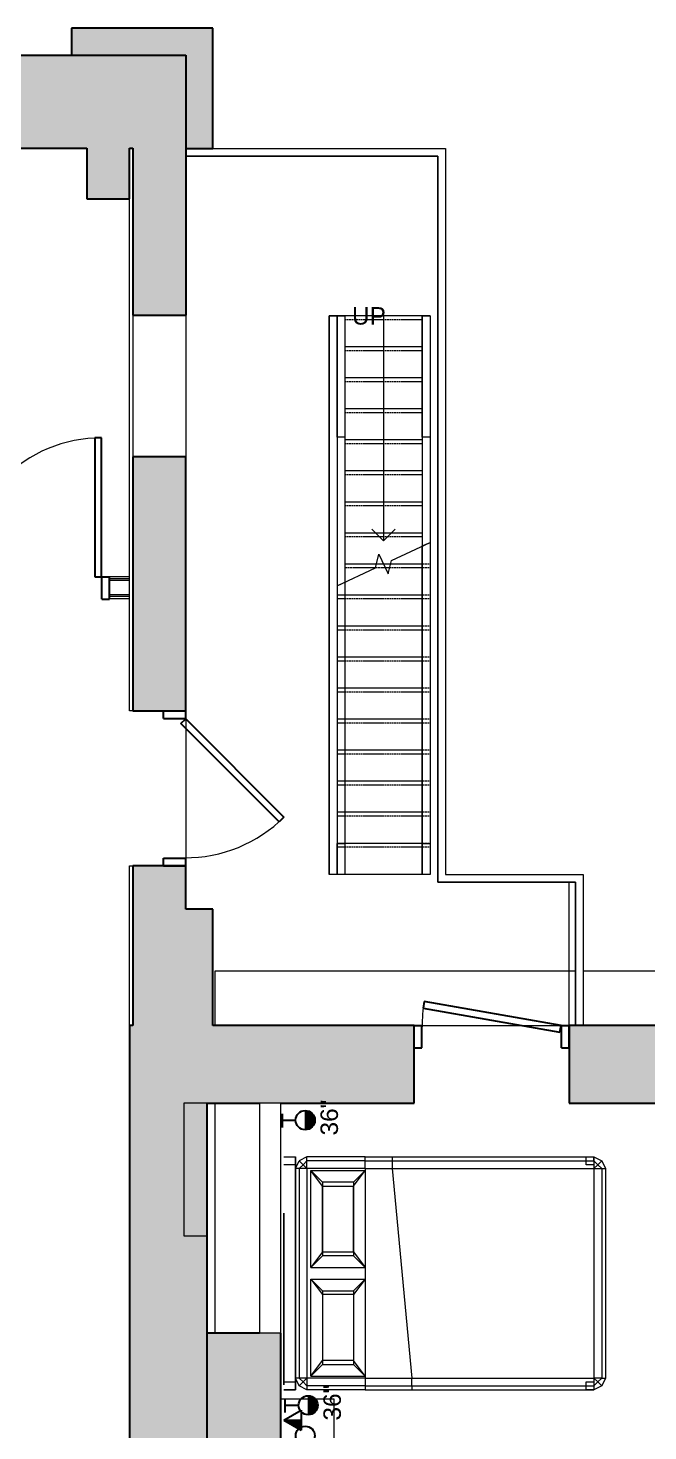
# Model space of a CAD drawing. Header units: inches. Extents: x -1176 to 1507, y -2563 to 978.
# Drawn here: x -616.2 to -456.4, y 459.2 to 820.9 of the extents above; entities that cross this region are included whole.
import ezdxf

# ---------------------------------------------------------------- set-up
doc = ezdxf.new("R2010")
doc.units = ezdxf.units.IN
doc.header["$MEASUREMENT"] = 0
doc.linetypes.add('Overhead 1_16_', pattern=[0.101562, 0.0625, -0.039062])
for name, color, linetype, lineweight in [('A-ANNO-NOTE', 131, 'Continuous', 40), ('A-DOOR', 31, 'Continuous', 18), ('A-DOOR-FRAM', 31, 'Continuous', 30), ('A-FLOR', 192, 'Continuous', 18), ('A-FLOR-HRAL', 11, 'Continuous', 18), ('A-WALL', 113, 'Continuous', 18), ('A-WALL-PATT', 111, 'Continuous', 18), ('G-IMPT', 8, 'Continuous', 9), ('I-FURN', 30, 'Continuous', 9), ('I-WALL', 2, 'Continuous', 18), ('S-STRS', 31, 'Continuous', 18), ('S-STRS-ANNO', 31, 'Continuous', 9), ('S-STRS-IDEN', 31, 'Continuous', 9), ('S-STRS-MBND', 31, 'Continuous', 18)]:
    doc.layers.add(name, color=color, linetype=linetype, lineweight=lineweight)
doc.styles.add('Swis721 Lt BT', font='swissl.ttf', dxfattribs={"height": 4.5})

# ---------------------------------------------------------------- blocks, each defined once
blk = doc.blocks.new('Single Flush - D2 3_ X 8_-8252897-2nd Floor Power _ Signal')
at = {"layer": 'A-DOOR', "color": 8, "lineweight": 30}
for p, q in [((-17.36, 16.22), (-17.67, 14.5)), ((-17.67, 14.5), (17.6, 8.28)), ((17.91, 10), (-17.36, 16.22)), ((17.6, 8.28), (17.91, 10))]:
    blk.add_line(p, q, dxfattribs=at)
at = {"layer": 'A-DOOR', "lineweight": 9}
blk.add_arc((17.91, 10), 35.81, 170, 180.5, dxfattribs=at)
at = {"layer": 'A-DOOR-FRAM', "color": 8}
for p, q in [((-20, 4.25), (-20, 10)), ((-20, 10), (-18, 10)), ((-18, 4.25), (-18, 10)), ((18, 4.25), (18, 10)), ((18, 10), (20, 10)), ((20, 4.25), (20, 10)), ((-20, 4.25), (-18, 4.25)), ((18, 4.25), (20, 4.25))]:
    blk.add_line(p, q, dxfattribs=at)
blk = doc.blocks.new('Single Flush - D2 3_ X 8_-8252903-2nd Floor Power _ Signal')
at = {"layer": 'A-DOOR', "color": 8, "lineweight": 30}
for p, q in [((-8.65, -31.34), (16.67, -6.01)), ((16.67, -6.01), (17.91, -7.25)), ((17.91, -7.25), (-7.42, -32.57)), ((-7.42, -32.57), (-8.65, -31.34))]:
    blk.add_line(p, q, dxfattribs=at)
at = {"layer": 'A-DOOR', "lineweight": 9}
blk.add_arc((17.91, -7.25), 35.81, 179.5, 225, dxfattribs=at)
at = {"layer": 'A-DOOR-FRAM', "color": 8}
for p, q in [((-20, -1.5), (-20, -7.25)), ((-20, -1.5), (-18, -1.5)), ((-18, -1.5), (-18, -7.25)), ((18, -1.5), (18, -7.25)), ((18, -1.5), (20, -1.5)), ((20, -1.5), (20, -7.25)), ((-20, -7.25), (-18, -7.25)), ((18, -7.25), (20, -7.25))]:
    blk.add_line(p, q, dxfattribs=at)
blk = doc.blocks.new('Single Flush - D1 3_ X 8_-8249534-2nd Floor Power _ Signal')
at = {"layer": 'A-DOOR', "lineweight": 30}
for p, q in [((16.15625, 38.625), (16.15625, 2.8125)), ((17.90625, 38.625), (16.15625, 38.625)), ((17.90625, 2.8125), (17.90625, 38.625)), ((16.15625, 2.8125), (17.90625, 2.8125))]:
    blk.add_line(p, q, dxfattribs=at)
at = {"layer": 'A-DOOR', "lineweight": 9}
blk.add_arc((17.90625, 2.8125), 35.8125, 90, 180.5, dxfattribs=at)
at = {"layer": 'A-DOOR-FRAM'}
for p, q in [((-20, -2.9375), (-20, 2.8125)), ((-20, 2.8125), (-18, 2.8125)), ((-18, -2.9375), (-18, 2.8125)), ((18.000004, -2.9375), (18.000004, 2.8125)), ((18.000004, 2.8125), (20.000004, 2.8125)), ((20.000004, -2.9375), (20.000004, 2.8125)), ((-20, -2.9375), (-18, -2.9375)), ((18.000004, -2.9375), (20.000004, -2.9375))]:
    blk.add_line(p, q, dxfattribs=at)
blk = doc.blocks.new('Top Rail Type - Top Rail_Internal_-7032755-2nd Floor Power _ Signal')
at = {"layer": 'A-FLOR-HRAL', "lineweight": 9}
for p, q in [((-536.57, 746.68), (-534.57, 746.68)), ((-536.57, 715.41), (-536.57, 746.68)), ((-534.57, 746.68), (-534.57, 715.41)), ((-534.57, 715.41), (-536.57, 715.41))]:
    blk.add_line(p, q, dxfattribs=at)
blk = doc.blocks.new('Top Rail Type - Top Rail_Internal_-V52-2nd Floor Power _ Signal')
at = {"layer": 'A-FLOR-HRAL', "lineweight": 9}
for p, q in [((-534.57, 746.68), (-536.57, 746.68)), ((-536.57, 746.68), (-536.57, 677.09)), ((-534.57, 746.68), (-534.57, 678.02)), ((-536.57, 677.09), (-534.57, 678.02))]:
    blk.add_line(p, q, dxfattribs=at)
at = {"layer": 'A-FLOR-HRAL', "linetype": 'Overhead 1_16_', "lineweight": 9}
for p, q in [((-536.57, 677.09), (-536.57, 610.68)), ((-534.57, 678.02), (-534.57, 610.68)), ((-536.57, 610.68), (-536.57, 602.68)), ((-534.57, 610.68), (-534.57, 602.68)), ((-534.57, 602.68), (-536.57, 602.68))]:
    blk.add_line(p, q, dxfattribs=at)
blk = doc.blocks.new('Top Rail Type - Top Rail_Internal_-7032767-2nd Floor Power _ Signal')
at = {"layer": 'A-FLOR-HRAL', "lineweight": 9}
for p, q in [((-514.57, 746.68), (-512.57, 746.68)), ((-514.57, 715.41), (-514.57, 746.68)), ((-512.57, 746.68), (-512.57, 715.41)), ((-512.57, 715.41), (-514.57, 715.41))]:
    blk.add_line(p, q, dxfattribs=at)
blk = doc.blocks.new('Top Rail Type - Top Rail_Internal_-V53-2nd Floor Power _ Signal')
at = {"layer": 'A-FLOR-HRAL', "lineweight": 9}
for p, q in [((-512.57, 746.68), (-514.57, 746.68)), ((-514.57, 746.68), (-514.57, 687.35)), ((-512.57, 746.68), (-512.57, 688.28)), ((-514.57, 687.35), (-512.57, 688.28))]:
    blk.add_line(p, q, dxfattribs=at)
at = {"layer": 'A-FLOR-HRAL', "linetype": 'Overhead 1_16_', "lineweight": 9}
for p, q in [((-514.57, 687.35), (-514.57, 610.68)), ((-512.57, 688.28), (-512.57, 610.68)), ((-514.57, 610.68), (-514.57, 602.68)), ((-512.57, 610.68), (-512.57, 602.68)), ((-512.57, 602.68), (-514.57, 602.68))]:
    blk.add_line(p, q, dxfattribs=at)
blk = doc.blocks.new('Top Rail Type - Top Rail_Internal_-7032804-2nd Floor Power _ Signal')
at = {"layer": 'A-FLOR-HRAL', "lineweight": 9}
for p, q in [((-534.57, 678.02), (-534.57, 610.68)), ((-536.57, 610.68), (-534.57, 610.68)), ((-536.57, 602.68), (-536.57, 610.68)), ((-534.57, 610.68), (-534.57, 602.68)), ((-534.57, 602.68), (-536.57, 602.68))]:
    blk.add_line(p, q, dxfattribs=at)
blk = doc.blocks.new('Top Rail Type - Top Rail_Internal_-V54-2nd Floor Power _ Signal')
at = {"layer": 'A-FLOR-HRAL', "lineweight": 9}
for p, q in [((-534.57, 678.02), (-534.57, 610.68)), ((-536.57, 610.68), (-536.57, 602.68)), ((-534.57, 610.68), (-534.57, 602.68)), ((-534.57, 602.68), (-536.57, 602.68))]:
    blk.add_line(p, q, dxfattribs=at)
blk = doc.blocks.new('Top Rail Type - Top Rail_Internal_-7032816-2nd Floor Power _ Signal')
at = {"layer": 'A-FLOR-HRAL', "lineweight": 9}
for p, q in [((-514.57, 610.68), (-514.57, 687.35)), ((-512.57, 649.96), (-512.57, 610.68)), ((-514.57, 610.68), (-512.57, 610.68)), ((-514.57, 602.68), (-514.57, 610.68)), ((-512.57, 610.68), (-512.57, 602.68)), ((-512.57, 602.68), (-514.57, 602.68))]:
    blk.add_line(p, q, dxfattribs=at)
blk = doc.blocks.new('Top Rail Type - Top Rail_Internal_-V55-2nd Floor Power _ Signal')
at = {"layer": 'A-FLOR-HRAL', "lineweight": 9}
for p, q in [((-514.57, 687.35), (-514.57, 610.68)), ((-512.57, 649.96), (-512.57, 610.68)), ((-514.57, 610.68), (-514.57, 602.68)), ((-512.57, 610.68), (-512.57, 602.68)), ((-512.57, 602.68), (-514.57, 602.68))]:
    blk.add_line(p, q, dxfattribs=at)
blk = doc.blocks.new('Top Rail Type - Top Rail_Internal_-7087700-2nd Floor Power _ Signal')
at = {"layer": 'A-FLOR-HRAL', "lineweight": 9}
for p, q in [((-568.57, 789.81), (-508.57, 789.81)), ((-508.57, 789.81), (-508.57, 602.68)), ((-510.57, 787.81), (-575.57, 787.81)), ((-510.57, 600.68), (-510.57, 787.81)), ((-475.09, 600.68), (-510.57, 600.68)), ((-508.57, 602.68), (-473.09, 602.68)), ((-475.09, 563.68), (-475.09, 600.68)), ((-473.09, 602.68), (-473.09, 563.68))]:
    blk.add_line(p, q, dxfattribs=at)
blk = doc.blocks.new('Top Rail Type - Top Rail_Internal_-V71-2nd Floor Power _ Signal')
at = {"layer": 'A-FLOR-HRAL', "lineweight": 9}
for p, q in [((-568.57, 789.81), (-508.57, 789.81)), ((-508.57, 789.81), (-508.57, 602.68)), ((-575.57, 787.81), (-510.57, 787.81)), ((-510.57, 787.81), (-510.57, 600.68)), ((-510.57, 600.68), (-475.09, 600.68)), ((-508.57, 602.68), (-473.09, 602.68)), ((-475.09, 600.68), (-475.09, 563.68)), ((-473.09, 602.68), (-473.09, 563.68))]:
    blk.add_line(p, q, dxfattribs=at)
blk = doc.blocks.new('Top Rail Type - Top Rail_Internal_-7087721-2nd Floor Power _ Signal')
at = {"layer": 'A-FLOR-HRAL', "lineweight": 9}
for p, q in [((-538.57, 746.68), (-536.57, 746.68)), ((-538.57, 602.68), (-538.57, 746.68)), ((-536.57, 677.09), (-536.57, 602.68)), ((-536.57, 602.68), (-538.57, 602.68))]:
    blk.add_line(p, q, dxfattribs=at)
blk = doc.blocks.new('Top Rail Type - Top Rail_Internal_-V72-2nd Floor Power _ Signal')
at = {"layer": 'A-FLOR-HRAL', "lineweight": 9}
for p, q in [((-536.57, 746.68), (-538.57, 746.68)), ((-538.57, 746.68), (-538.57, 602.68)), ((-536.57, 677.09), (-536.57, 602.68)), ((-536.57, 602.68), (-538.57, 602.68))]:
    blk.add_line(p, q, dxfattribs=at)
blk = doc.blocks.new('Bed_762 - 12ZBED04_dwg-6546853-2nd Floor Power _ Signal')
at = {"layer": 'G-IMPT'}
for p, q in [((0, 60), (3, 60)), ((0, 60), (3, 60)), ((0, 60), (3, 60)), ((0, 60), (3, 60)), ((3, 58), (0, 58)), ((3, 58), (0, 58)), ((3, 60), (3, 0)), ((3, 60), (3, 58)), ((3, 60), (3, 58)), ((3, 57), (3, 60)), ((3, 60), (3, 0)), ((3, 57), (4, 59)), ((3, 57), (4, 59)), ((6, 60), (4, 59)), ((6, 60), (4, 59)), ((5, 58), (4, 59)), ((4, 57), (5, 58)), ((6, 59), (5, 58)), ((6, 57), (5, 58)), ((21, 60), (6, 60)), ((21, 60), (6, 60)), ((6, 59), (6, 60)), ((6, 57), (6, 59)), ((21, 59), (6, 59)), ((21, 60), (28, 60)), ((21, 60), (28, 60)), ((21, 59), (21, 60)), ((21, 57), (21, 59)), ((21, 59), (28, 59)), ((28, 60), (80, 60)), ((28, 60), (80, 60)), ((28, 60), (28, 59)), ((28, 59), (28, 57)), ((28, 59), (80, 59)), ((78, 58), (78, 60)), ((78, 58), (78, 60)), ((78, 60), (80, 60)), ((78, 60), (80, 60)), ((80, 58), (78, 58)), ((80, 58), (78, 58)), ((80, 60), (82, 59)), ((80, 60), (82, 59)), ((80, 59), (80, 60)), ((80, 60), (80, 58)), ((80, 60), (80, 58)), ((80, 59), (80, 57)), ((80, 59), (81, 58)), ((80, 57), (81, 58)), ((81, 58), (82, 59)), ((81, 58), (82, 57)), ((82, 59), (83, 57)), ((82, 59), (83, 57)), ((3, 57), (3, 3)), ((3, 57), (3, 3)), ((4, 57), (3, 57)), ((3, 3), (3, 57)), ((6, 57), (4, 57)), ((4, 57), (4, 3)), ((21, 57), (6, 57)), ((6, 57), (6, 3)), ((7, 31.5), (7, 56.5)), ((7, 56.5), (21, 56.5)), ((7, 56.5), (10, 53.5)), ((10, 52.5), (7, 56.5)), ((21, 56.5), (18, 53.5)), ((18, 52.5), (21, 56.5)), ((21, 57), (21, 56.5)), ((21, 57), (28, 57)), ((21, 56.5), (21, 31.5)), ((21, 56.5), (21, 31.5)), ((28, 57), (33, 3)), ((28, 57), (80, 57)), ((80, 57), (82, 57)), ((80, 57), (80, 3)), ((82, 57), (83, 57)), ((82, 57), (82, 3)), ((83, 57), (83, 3)), ((83, 57), (83, 3)), ((10, 53.5), (10, 52.5)), ((18, 53.5), (10, 53.5)), ((10, 52.5), (10, 35.5)), ((10, 35.5), (10, 52.5)), ((10, 52.5), (18, 52.5)), ((18, 53.5), (18, 52.5)), ((18, 52.5), (18, 35.5)), ((18, 35.5), (18, 52.5)), ((0, 45.5), (0, 1.27)), ((0, 1.27), (0, 45.5)), ((10, 35.5), (7, 31.5)), ((7, 31.5), (10, 34.5)), ((10, 35.5), (10, 34.5)), ((10, 35.5), (18, 35.5)), ((18, 34.5), (10, 34.5)), ((18, 35.5), (18, 34.5)), ((18, 35.5), (21, 31.5)), ((21, 31.5), (18, 34.5)), ((7, 31.5), (21, 31.5)), ((21, 31.5), (21, 28.5)), ((7, 3.5), (7, 28.5)), ((7, 28.5), (21, 28.5)), ((10, 25.5), (7, 28.5)), ((7, 28.5), (10, 24.5)), ((10, 25.5), (18, 25.5)), ((10, 25.5), (10, 24.5)), ((18, 25.5), (21, 28.5)), ((21, 28.5), (18, 24.5)), ((18, 25.5), (18, 24.5)), ((21, 28.5), (21, 3.5)), ((21, 28.5), (21, 3.5)), ((10, 24.5), (10, 7.5)), ((18, 24.5), (10, 24.5)), ((10, 24.5), (10, 7.5)), ((18, 24.5), (18, 7.5)), ((18, 24.5), (18, 7.5)), ((7, 3.5), (10, 7.5)), ((10, 7.5), (10, 6.5)), ((18, 7.5), (10, 7.5)), ((18, 7.5), (18, 6.5)), ((21, 3.5), (18, 7.5)), ((10, 6.5), (7, 3.5)), ((10, 6.5), (18, 6.5)), ((21, 3.5), (18, 6.5)), ((0, 2), (3, 2)), ((0, 2), (3, 2)), ((3, 0), (0, 0)), ((4, 1), (3, 3)), ((4, 1), (3, 3)), ((4, 3), (3, 3)), ((3, 0), (3, 3)), ((3, 2), (3, 0)), ((3, 2), (3, 0)), ((6, 3), (4, 3)), ((5, 2), (4, 3)), ((5, 2), (4, 1)), ((6, 0), (4, 1)), ((6, 0), (4, 1)), ((6, 3), (5, 2)), ((6, 1), (5, 2)), ((21, 3), (6, 3)), ((6, 3), (6, 1)), ((21, 1), (6, 1)), ((6, 1), (6, 0)), ((21, 0), (6, 0)), ((7, 3.5), (21, 3.5)), ((21, 3.5), (21, 3)), ((21, 3), (21, 1)), ((21, 3), (33, 3)), ((21, 1), (21, 0)), ((21, 1), (33, 1)), ((21, 0), (33, 0)), ((33, 1), (33, 3)), ((33, 3), (80, 3)), ((33, 1), (33, 0)), ((33, 1), (80, 1)), ((33, 0), (80, 0)), ((78, 0), (78, 2)), ((78, 0), (78, 2)), ((78, 2), (80, 2)), ((78, 2), (80, 2)), ((82, 3), (80, 3)), ((80, 3), (81, 2)), ((80, 3), (80, 1)), ((81, 2), (80, 1)), ((80, 2), (80, 0)), ((80, 2), (80, 0)), ((82, 1), (80, 0)), ((82, 1), (80, 0)), ((80, 1), (80, 0)), ((82, 3), (81, 2)), ((81, 2), (82, 1)), ((83, 3), (82, 1)), ((83, 3), (82, 1)), ((82, 3), (83, 3)), ((0, 0), (3, 0)), ((3, 0), (0, 0)), ((3, 0), (0, 0)), ((21, 0), (6, 0)), ((21, 0), (33, 0)), ((33, 0), (80, 0)), ((80, 0), (78, 0)), ((80, 0), (78, 0))]:
    blk.add_line(p, q, dxfattribs=at)
blk = doc.blocks.new('Bed_762 - Bed_762-6546859-2nd Floor Power _ Signal')
blk.add_blockref('Bed_762 - 12ZBED04_dwg-6546853-2nd Floor Power _ Signal', (0, 0))
blk = doc.blocks.new('Bed_Side_Table_5122 - T-4-V130-2nd Floor Power _ Signal')
at = {"layer": 'I-FURN'}
for p, q in [((12, 3.99), (-9.67, 3.99)), ((12, -9.79), (12, 3.99)), ((-9.67, -9.79), (-1.38, -9.79)), ((-1.38, -9.79), (-1.38, -10)), ((-1.38, -9.79), (1.38, -9.79)), ((-1.38, -10), (1.38, -10)), ((1.38, -10), (1.38, -9.79)), ((1.38, -9.79), (12, -9.79))]:
    blk.add_line(p, q, dxfattribs=at)

msp = doc.modelspace()

# ---------------------------------------------------------------- hatches: boundary and pattern name
at = {"layer": 'A-ANNO-NOTE', "lineweight": 9}
for points in [[(-544.68, 537.14), (-544.68, 541.64), (-544.76, 541.64)], [(-544.68, 537.14), (-544.76, 541.64), (-544.76, 537.14)], [(-543.9, 541.51), (-544.29, 541.61), (-544.68, 541.64)], [(-543.1, 537.78), (-543.9, 541.51), (-544.68, 541.64)], [(-544.68, 537.14), (-543.1, 537.78), (-544.68, 541.64)], [(-543.1, 537.78), (-542.42, 539.43), (-543.9, 541.51)], [(-542.89, 540.76), (-543.68, 541.41), (-543.9, 541.51)], [(-542.42, 539.43), (-542.89, 540.76), (-543.9, 541.51)], [(-542.99, 540.89), (-543.54, 541.34), (-543.68, 541.41)], [(-542.89, 540.76), (-542.99, 540.89), (-543.68, 541.41)], [(-543.04, 540.94), (-543.41, 541.25), (-543.54, 541.34)], [(-542.99, 540.89), (-543.04, 540.94), (-543.54, 541.34)], [(-543.04, 540.94), (-543.22, 541.11), (-543.41, 541.25)], [(-543.1, 537.78), (-542.42, 539.35), (-542.42, 539.43)], [(-543.1, 537.78), (-542.57, 538.57), (-542.42, 539.35)], [(-542.42, 539.43), (-542.67, 540.43), (-542.89, 540.76)], [(-542.42, 539.43), (-542.57, 540.21), (-542.67, 540.43)], [(-542.46, 539.83), (-542.48, 539.91), (-542.57, 540.21)], [(-542.45, 539.75), (-542.46, 539.83), (-542.57, 540.21)], [(-542.42, 539.43), (-542.45, 539.75), (-542.57, 540.21)], [(-542.57, 538.57), (-542.45, 539.03), (-542.42, 539.35)], [(-544.68, 537.14), (-543.47, 537.49), (-543.1, 537.78)], [(-544.68, 537.14), (-544.05, 537.23), (-543.47, 537.49)], [(-544.68, 537.14), (-544.29, 537.17), (-544.05, 537.23)], [(-544.05, 537.23), (-543.9, 537.28), (-543.47, 537.49)], [(-543.9, 537.28), (-543.68, 537.37), (-543.47, 537.49)], [(-543.47, 537.49), (-543.34, 537.58), (-543.1, 537.78)], [(-543.1, 537.78), (-542.67, 538.36), (-542.57, 538.57)], [(-543.1, 537.78), (-542.89, 538.02), (-542.71, 538.29)], [(-543.93, 463.64), (-543.93, 468.14), (-544.01, 468.14)], [(-543.93, 463.64), (-544.01, 468.14), (-544.01, 463.64)], [(-543.15, 468.01), (-543.54, 468.11), (-543.93, 468.14)], [(-541.8, 465.15), (-543.15, 468.01), (-543.93, 468.14)], [(-543.54, 463.67), (-541.8, 465.15), (-543.93, 468.14)], [(-543.93, 463.64), (-543.54, 463.67), (-543.93, 468.14)], [(-541.8, 465.15), (-541.67, 465.93), (-543.15, 468.01)], [(-542.53, 467.66), (-542.79, 467.84), (-543.15, 468.01)], [(-541.67, 465.93), (-542.53, 467.66), (-543.15, 468.01)], [(-541.82, 466.71), (-542.29, 467.44), (-542.53, 467.66)], [(-541.67, 465.93), (-541.82, 466.71), (-542.53, 467.66)], [(-541.82, 466.71), (-542.09, 467.2), (-542.29, 467.44)], [(-541.82, 466.71), (-541.85, 466.78), (-542.09, 467.2)], [(-541.7, 466.25), (-541.71, 466.33), (-541.82, 466.71)], [(-541.67, 465.93), (-541.7, 466.25), (-541.82, 466.71)], [(-543.54, 463.67), (-542.41, 464.23), (-541.8, 465.15)], [(-543.54, 463.67), (-542.86, 463.91), (-542.41, 464.23)], [(-543.54, 463.67), (-543.23, 463.75), (-542.86, 463.91)], [(-542.41, 464.23), (-542, 464.72), (-541.8, 465.15)], [(-542.41, 464.23), (-542.19, 464.46), (-542, 464.72)], [(-542, 464.72), (-541.89, 464.93), (-541.8, 465.15)], [(-541.8, 465.15), (-541.7, 465.53), (-541.67, 465.85)], [(-545.85, 459.39), (-545.85, 461.97), (-550.32, 461.97)]]:
    msp.add_hatch(color=256, dxfattribs=at).paths.add_polyline_path(points, flags=0)
at = {"layer": 'A-WALL-PATT', "lineweight": 9}
for points in [[(-568.57, 813.87), (-568.57, 820.87), (-605.07, 820.87), (-605.07, 813.87), (-575.57, 813.87)], [(-575.57, 789.81), (-568.57, 789.81), (-568.57, 813.87), (-575.57, 813.87)], [(-601.07, 776.87), (-590.07, 776.87), (-590.07, 789.87), (-601.07, 789.87), (-601.07, 787.72)], [(-575.57, 563.68), (-568.57, 563.68), (-568.57, 593.68), (-575.57, 593.68)], [(-551.07, 385.19), (-551.07, 484.37), (-570.07, 484.37), (-570.07, 385.19), (-556.57, 385.19)]]:
    msp.add_hatch(color=7, dxfattribs=at).paths.add_polyline_path(points, flags=0)
h = msp.add_hatch(color=7, dxfattribs=at)
h.paths.add_polyline_path([(-578.54, 789.87), (-575.57, 789.87), (-575.57, 813.87), (-669.82, 813.87), (-669.82, 789.87), (-589.2, 789.87)], flags=0)
h.paths.add_polyline_path([(-707.32, 789.87), (-707.32, 813.87), (-732.06, 813.87), (-732.06, 789.87)], flags=0)
h = msp.add_hatch(color=7, dxfattribs=at)
h.paths.add_polyline_path([(-575.57, 563.68), (-575.57, 604.87), (-589.2, 604.87), (-589.2, 563.68), (-578.54, 563.68)], flags=0)
h.paths.add_polyline_path([(-578.54, 644.87), (-575.57, 644.87), (-575.57, 710.37), (-589.2, 710.37), (-589.2, 644.87)], flags=0)
h.paths.add_polyline_path([(-589.2, 746.87), (-575.57, 746.87), (-575.57, 789.87), (-589.2, 789.87), (-589.2, 787.72)], flags=0)
h = msp.add_hatch(color=7, dxfattribs=at)
h.paths.add_polyline_path([(-105.01, 543.68), (-97.77, 543.68), (-97.77, 563.68), (-152.07, 563.68), (-152.07, 543.68)], flags=0)
h.paths.add_polyline_path([(-196.3, 543.68), (-196.3, 563.68), (-264.81, 563.68), (-264.81, 543.68), (-208.51, 543.68)], flags=0)
h.paths.add_polyline_path([(-53.53, 543.68), (1.72, 543.68), (1.72, 563.68), (-53.53, 563.68)], flags=0)
h.paths.add_polyline_path([(-556.57, 543.68), (-516.71, 543.68), (-516.71, 563.68), (-590.07, 563.68), (-590.07, 543.68), (-570.04, 543.68)], flags=0)
h.paths.add_polyline_path([(-476.71, 543.68), (-421.79, 543.68), (-421.79, 563.68), (-476.71, 563.68)], flags=0)
h.paths.add_polyline_path([(-356.82, 543.68), (-309.04, 543.68), (-309.04, 563.68), (-377.56, 563.68), (-377.56, 543.68)], flags=0)
h = msp.add_hatch(color=7, dxfattribs=at)
h.paths.add_polyline_path([(-578.54, 190.25), (-570.07, 190.25), (-570.07, 304.93), (-590.07, 304.93), (-590.07, 190.25)], flags=0)
h.paths.add_polyline_path([(-570.07, 345.08), (-570.07, 543.68), (-590.07, 543.68), (-590.07, 345.08), (-578.54, 345.08)], flags=0)

# ---------------------------------------------------------------- linework, layer by layer
at = {"layer": 'A-ANNO-NOTE', "lineweight": 30}
for p, q in [((-550.74, 540.94), (-550.74, 537.44)), ((-550.74, 539.31), (-547.24, 539.31)), ((-549.99, 467.44), (-549.99, 463.94)), ((-550.32, 461.97), (-545.85, 464.55)), ((-549.99, 465.81), (-546.49, 465.81)), ((-545.85, 464.55), (-545.85, 459.39)), ((-550.32, 461.97), (-545.85, 459.39))]:
    msp.add_line(p, q, dxfattribs=at)
at = {"layer": 'A-ANNO-NOTE', "lineweight": 9}
for p, q in [((-544.76, 541.64), (-544.76, 537.14)), ((-544.01, 468.14), (-544.01, 463.64)), ((-550.32, 461.97), (-545.85, 459.39)), ((-545.85, 461.97), (-550.32, 461.97)), ((-545.85, 459.39), (-545.85, 461.97))]:
    msp.add_line(p, q, dxfattribs=at)
at = {"layer": 'A-ANNO-NOTE', "lineweight": 30}
for centre, radius in [((-544.76, 539.3), 2.48), ((-544.01, 465.8), 2.47), ((-544.76, 457.95), 2.47)]:
    msp.add_circle(centre, radius, dxfattribs=at)
at = {"layer": 'A-ANNO-NOTE', "lineweight": 9}
for centre in [(-544.67, 539.39), (-543.92, 465.89)]:
    msp.add_arc(centre, 2.25, 267.6427, 92.3573, dxfattribs=at)
at = {"layer": 'A-FLOR'}
for p, q in [((-590.07, 679.41), (-590.07, 776.87)), ((-512.57, 688.28), (-512.57, 649.96)), ((-590.07, 644.87), (-590.07, 673.79)), ((-589.2, 644.87), (-590.07, 644.87)), ((-575.57, 644.87), (-575.57, 604.87)), ((-590.07, 563.68), (-590.07, 604.87)), ((-590.07, 604.87), (-589.2, 604.87)), ((-514.57, 602.68), (-534.57, 602.68)), ((-476.71, 563.68), (-476.71, 600.68)), ((-475.09, 577.68), (-568.07, 577.68)), ((-568.07, 577.68), (-568.07, 563.68)), ((-5.28, 577.68), (-473.09, 577.68)), ((-516.71, 563.68), (-476.71, 563.68)), ((-568.07, 543.68), (-568.07, 484.37))]:
    msp.add_line(p, q, dxfattribs=at)
at = {"layer": 'A-WALL', "color": 8, "lineweight": 30}
for p, q in [((-568.57, 820.87), (-605.07, 820.87)), ((-605.07, 820.87), (-605.07, 813.87)), ((-568.57, 789.81), (-568.57, 820.87)), ((-669.82, 813.87), (-575.57, 813.87)), ((-575.57, 813.87), (-575.57, 746.87)), ((-669.82, 789.87), (-601.07, 789.87)), ((-601.07, 789.87), (-601.07, 776.87)), ((-590.07, 789.87), (-589.2, 789.87)), ((-590.07, 776.87), (-590.07, 789.87)), ((-589.2, 789.87), (-589.2, 746.87)), ((-575.57, 789.81), (-568.57, 789.81)), ((-601.07, 776.87), (-590.07, 776.87)), ((-589.2, 746.87), (-575.57, 746.87)), ((-575.57, 710.37), (-589.2, 710.37)), ((-589.2, 710.37), (-589.2, 644.87)), ((-575.57, 644.87), (-575.57, 710.37)), ((-589.2, 644.87), (-575.57, 644.87)), ((-575.57, 604.87), (-589.2, 604.87)), ((-589.2, 604.87), (-589.2, 563.68)), ((-575.57, 593.68), (-575.57, 604.87)), ((-568.57, 593.68), (-575.57, 593.68)), ((-568.57, 563.68), (-568.57, 593.68)), ((-589.2, 563.68), (-590.07, 563.68)), ((-590.07, 563.68), (-590.07, 345.08)), ((-516.71, 563.68), (-568.57, 563.68)), ((-516.71, 543.68), (-516.71, 563.68)), ((-421.79, 563.68), (-476.71, 563.68)), ((-476.71, 563.68), (-476.71, 543.68)), ((-570.07, 352.62), (-570.07, 543.68)), ((-570.04, 543.68), (-556.57, 543.68)), ((-551.07, 543.68), (-516.71, 543.68)), ((-476.71, 543.68), (-421.79, 543.68)), ((-556.57, 484.37), (-570.07, 484.37)), ((-551.07, 445.71), (-551.07, 484.37))]:
    msp.add_line(p, q, dxfattribs=at)
at = {"layer": 'A-WALL', "lineweight": 9}
for p, q in [((-589.2, 746.87), (-589.2, 710.37)), ((-575.57, 746.87), (-575.57, 710.37))]:
    msp.add_line(p, q, dxfattribs=at)
at = {"layer": 'A-WALL'}
for p, q in [((-590.07, 678.91), (-595.22, 678.91)), ((-590.07, 678.41), (-595.22, 678.41)), ((-590.07, 674.79), (-595.22, 674.79)), ((-590.07, 674.29), (-595.22, 674.29)), ((-576.04, 543.68), (-576.04, 509.5)), ((-570.04, 543.68), (-570.07, 543.68)), ((-570.04, 509.5), (-570.04, 543.68)), ((-551.07, 543.68), (-556.57, 543.68)), ((-576.04, 509.5), (-570.04, 509.5))]:
    msp.add_line(p, q, dxfattribs=at)
at = {"layer": 'A-WALL', "color": 55}
for p, q in [((-570.07, 543.68), (-576.04, 543.68)), ((-551.07, 484.37), (-556.57, 484.37))]:
    msp.add_line(p, q, dxfattribs=at)
at = {"layer": 'I-WALL'}
for p, q in [((-590.07, 679.41), (-595.22, 679.41)), ((-595.22, 679.41), (-595.22, 673.79)), ((-590.07, 673.79), (-590.07, 679.41)), ((-595.22, 673.79), (-590.07, 673.79)), ((-556.57, 543.68), (-556.57, 484.37)), ((-551.07, 484.37), (-551.07, 543.68))]:
    msp.add_line(p, q, dxfattribs=at)
at = {"layer": 'S-STRS', "lineweight": 9}
for p, q in [((-514.57, 746.68), (-534.57, 746.68)), ((-514.57, 738.68), (-534.57, 738.68)), ((-514.57, 730.68), (-534.57, 730.68)), ((-514.57, 722.68), (-534.57, 722.68)), ((-514.57, 714.68), (-534.57, 714.68)), ((-514.57, 706.68), (-534.57, 706.68)), ((-514.57, 698.68), (-534.57, 698.68)), ((-514.57, 690.68), (-534.57, 690.68)), ((-526.38, 682.68), (-534.57, 682.68)), ((-524.57, 682.68), (-526.38, 682.68)), ((-522.76, 682.68), (-524.57, 682.68)), ((-514.57, 682.68), (-522.76, 682.68)), ((-514.57, 674.68), (-534.57, 674.68)), ((-514.57, 666.68), (-534.57, 666.68)), ((-514.57, 658.68), (-534.57, 658.68)), ((-514.57, 650.68), (-534.57, 650.68)), ((-514.57, 642.68), (-534.57, 642.68)), ((-514.57, 634.68), (-534.57, 634.68)), ((-514.57, 626.68), (-534.57, 626.68)), ((-514.57, 618.68), (-534.57, 618.68)), ((-514.57, 610.68), (-534.57, 610.68)), ((-514.57, 602.68), (-534.57, 602.68))]:
    msp.add_line(p, q, dxfattribs=at)
at = {"layer": 'S-STRS', "linetype": 'Overhead 1_16_', "lineweight": 9}
for p, q in [((-514.57, 745.68), (-534.57, 745.68)), ((-514.57, 737.68), (-534.57, 737.68)), ((-514.57, 729.68), (-534.57, 729.68)), ((-514.57, 721.68), (-534.57, 721.68)), ((-514.57, 713.68), (-534.57, 713.68)), ((-514.57, 705.68), (-534.57, 705.68)), ((-514.57, 697.68), (-534.57, 697.68)), ((-514.57, 689.68), (-534.57, 689.68)), ((-526.72, 681.68), (-534.57, 681.68)), ((-524.1, 681.68), (-526.72, 681.68)), ((-523.01, 681.68), (-524.1, 681.68)), ((-514.57, 681.68), (-523.01, 681.68)), ((-514.57, 673.68), (-534.57, 673.68)), ((-514.57, 665.68), (-534.57, 665.68)), ((-514.57, 657.68), (-534.57, 657.68)), ((-514.57, 649.68), (-534.57, 649.68)), ((-514.57, 641.68), (-534.57, 641.68)), ((-514.57, 633.68), (-534.57, 633.68)), ((-514.57, 625.68), (-534.57, 625.68)), ((-514.57, 617.68), (-534.57, 617.68)), ((-514.57, 609.68), (-534.57, 609.68))]:
    msp.add_line(p, q, dxfattribs=at)
at = {"layer": 'S-STRS-ANNO'}
for p, q in [((-524.57, 746.68), (-524.57, 738.68)), ((-524.57, 738.68), (-524.57, 730.68)), ((-524.57, 730.68), (-524.57, 722.68)), ((-524.57, 722.68), (-524.57, 714.68)), ((-524.57, 714.68), (-524.57, 706.68)), ((-524.57, 706.68), (-524.57, 698.68)), ((-524.57, 698.68), (-524.57, 690.68)), ((-524.57, 688.68), (-527.57, 691.68)), ((-524.57, 688.68), (-521.57, 691.68)), ((-524.57, 690.68), (-524.57, 688.68))]:
    msp.add_line(p, q, dxfattribs=at)
at = {"layer": 'S-STRS-MBND', "lineweight": 9}
for p, q in [((-522.53, 683.63), (-512.57, 688.28)), ((-526.61, 681.73), (-525.76, 685.23)), ((-525.76, 685.23), (-523.38, 680.13)), ((-523.38, 680.13), (-522.53, 683.63)), ((-536.57, 677.09), (-526.61, 681.73))]:
    msp.add_line(p, q, dxfattribs=at)
at = {"layer": 'S-STRS-MBND', "linetype": 'Overhead 1_16_', "lineweight": 9}
for p, q in [((-512.57, 688.28), (-512.57, 602.68)), ((-524.1, 681.68), (-526.72, 681.68)), ((-524.57, 682.68), (-526.38, 682.68)), ((-512.57, 681.68), (-523.01, 681.68)), ((-512.57, 682.68), (-522.76, 682.68)), ((-536.57, 677.09), (-536.57, 602.68)), ((-512.57, 674.68), (-536.57, 674.68)), ((-512.57, 673.68), (-536.57, 673.68)), ((-512.57, 666.68), (-536.57, 666.68)), ((-512.57, 665.68), (-536.57, 665.68)), ((-512.57, 658.68), (-536.57, 658.68)), ((-512.57, 657.68), (-536.57, 657.68)), ((-512.57, 650.68), (-536.57, 650.68)), ((-512.57, 649.68), (-536.57, 649.68)), ((-512.57, 642.68), (-536.57, 642.68)), ((-512.57, 641.68), (-536.57, 641.68)), ((-512.57, 634.68), (-536.57, 634.68)), ((-512.57, 633.68), (-536.57, 633.68)), ((-512.57, 626.68), (-536.57, 626.68)), ((-512.57, 625.68), (-536.57, 625.68)), ((-512.57, 618.68), (-536.57, 618.68)), ((-512.57, 617.68), (-536.57, 617.68)), ((-512.57, 610.68), (-536.57, 610.68)), ((-512.57, 609.68), (-536.57, 609.68)), ((-512.57, 602.68), (-536.57, 602.68))]:
    msp.add_line(p, q, dxfattribs=at)

# ---------------------------------------------------------------- block references
at = {"layer": 'A-DOOR'}
for name, p in [('Single Flush - D1 3_ X 8_-8249534-2nd Floor Power _ Signal', (-615.22, 676.6)), ('Single Flush - D2 3_ X 8_-8252897-2nd Floor Power _ Signal', (-496.71, 553.68))]:
    msp.add_blockref(name, p, dxfattribs=at)
at = {"layer": 'A-DOOR', "rotation": 89.99999999999991}
msp.add_blockref('Single Flush - D2 3_ X 8_-8252903-2nd Floor Power _ Signal', (-582.82, 624.87), dxfattribs=at)
at = {"layer": 'A-FLOR-HRAL', "lineweight": 9}
for name in ['Top Rail Type - Top Rail_Internal_-7087700-2nd Floor Power _ Signal', 'Top Rail Type - Top Rail_Internal_-V71-2nd Floor Power _ Signal', 'Top Rail Type - Top Rail_Internal_-7087721-2nd Floor Power _ Signal', 'Top Rail Type - Top Rail_Internal_-V72-2nd Floor Power _ Signal', 'Top Rail Type - Top Rail_Internal_-7032755-2nd Floor Power _ Signal', 'Top Rail Type - Top Rail_Internal_-V52-2nd Floor Power _ Signal', 'Top Rail Type - Top Rail_Internal_-7032767-2nd Floor Power _ Signal', 'Top Rail Type - Top Rail_Internal_-V53-2nd Floor Power _ Signal', 'Top Rail Type - Top Rail_Internal_-7032816-2nd Floor Power _ Signal', 'Top Rail Type - Top Rail_Internal_-V55-2nd Floor Power _ Signal', 'Top Rail Type - Top Rail_Internal_-7032804-2nd Floor Power _ Signal', 'Top Rail Type - Top Rail_Internal_-V54-2nd Floor Power _ Signal']:
    msp.add_blockref(name, (0, 0), dxfattribs=at)
at = {"layer": 'I-FURN'}
msp.add_blockref('Bed_762 - Bed_762-6546859-2nd Floor Power _ Signal', (-550.32, 469.82), dxfattribs=at)
at = {"layer": 'I-FURN', "rotation": 89.9999999999999}
msp.add_blockref('Bed_Side_Table_5122 - T-4-V130-2nd Floor Power _ Signal', (-547.07, 455.37), dxfattribs=at)

# ---------------------------------------------------------------- texts
at = {"layer": 'A-ANNO-NOTE', "lineweight": 9, "char_height": 4.5, "width": 10.302, "attachment_point": 1, "rotation": 90, "style": 'Swis721 Lt BT'}
for insert in [(-540.83, 535.36), (-540.08, 461.86)]:
    msp.add_mtext('36"', dxfattribs=dict(at, insert=insert))
at = {"layer": 'S-STRS-IDEN', "insert": (-532.71, 748.92), "char_height": 4.5, "width": 9.7692, "attachment_point": 1, "line_spacing_factor": 1.005062, "style": 'Swis721 Lt BT'}
msp.add_mtext('UP', dxfattribs=at)

doc.saveas('drawing.dxf')
